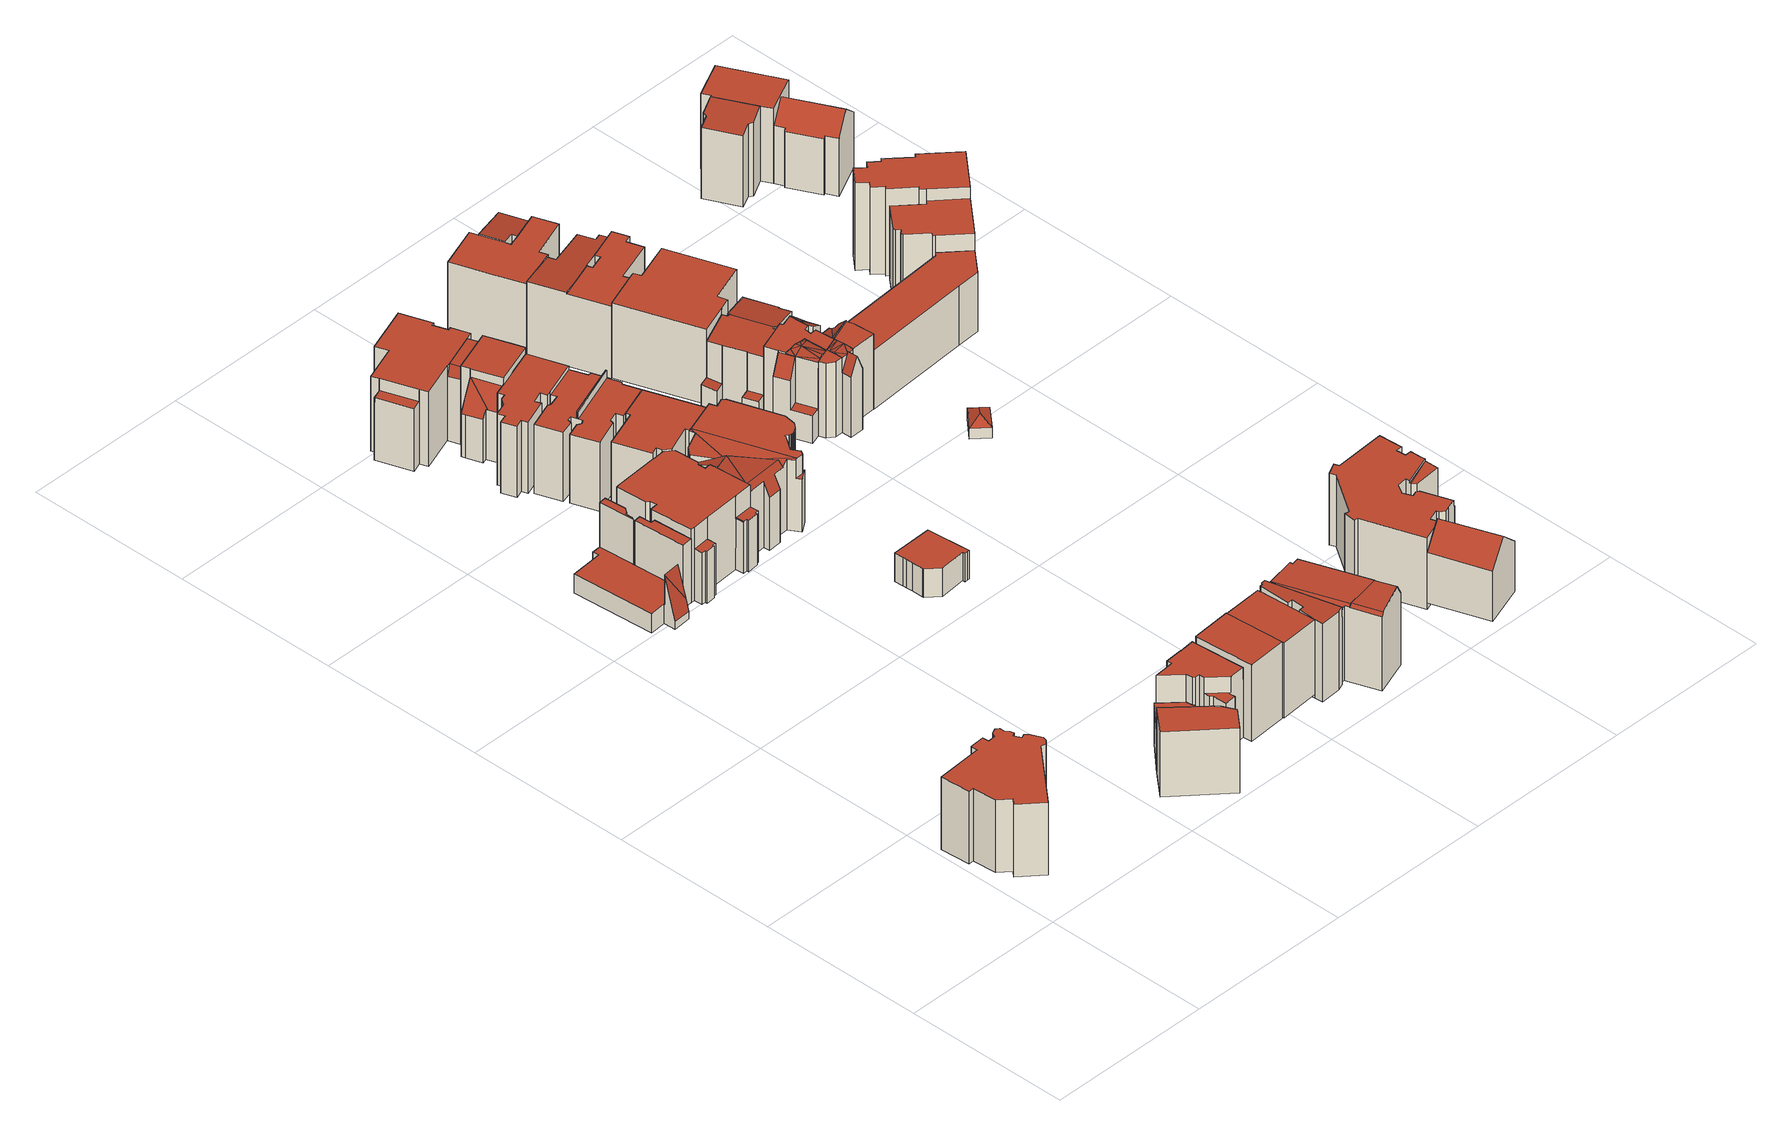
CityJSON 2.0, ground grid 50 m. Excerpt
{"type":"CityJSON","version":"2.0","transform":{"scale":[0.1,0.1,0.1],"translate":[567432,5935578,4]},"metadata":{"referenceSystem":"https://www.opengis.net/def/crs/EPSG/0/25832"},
"CityObjects":{
"building1":{"type":"Building","attributes":{"Gemeindeschluessel":"02000000","Geometrietyp2DReferenz":"3000","function":"31001_1120","roofType":"1000","measuredHeight":22.99,"storeysAboveGround":4},"geometry":[{"type":"MultiSurface","lod":"2","boundaries":[[[0,1,2,3,4,5,6,7,8,9,10,11,12,13,14,15,16,17,18,19,20,21,22,23,24,25]],[[26,27,28,29,30,31,32,33,34,35,36,37,38,39,40,41,42,43,44,45,46,47,48,49,50,51]],[[26,25,24,27]],[[27,24,23,28]],[[28,23,22,29]],[[29,22,21,30]],[[30,21,20,31]],[[31,20,19,32]],[[32,19,18,33]],[[33,18,17,34]],[[34,17,16,35]],[[35,16,15,36]],[[36,15,14,37]],[[37,14,13,38]],[[38,13,12,39]],[[39,12,11,40]],[[40,11,10,41]],[[41,10,9,42]],[[42,9,8,43]],[[43,8,7,44]],[[44,7,6,45]],[[45,6,5,46]],[[46,5,4,47]],[[47,4,3,48]],[[48,3,2,49]],[[49,2,1,50]],[[50,1,0,51]],[[51,0,25,26]]],"semantics":{"surfaces":[{"type":"RoofSurface"},{"type":"GroundSurface"},{"type":"WallSurface"}],"values":[0,1,2,2,2,2,2,2,2,2,2,2,2,2,2,2,2,2,2,2,2,2,2,2,2,2,2,2]}}]},
"building2":{"type":"Building","attributes":{"Gemeindeschluessel":"02000000","Geometrietyp2DReferenz":"3000","function":"31001_1010","roofType":"1000","measuredHeight":20.58,"storeysAboveGround":7},"geometry":[{"type":"MultiSurface","lod":"2","boundaries":[[[52,53,54,55]],[[55,54,56,57]],[[57,56,58,59]],[[59,58,60,61]],[[53,52,62,63]],[[63,62,61,60]],[[61,62,52,55,57,59]],[[63,60,58,56,54,53]]],"semantics":{"surfaces":[{"type":"WallSurface"},{"type":"GroundSurface"},{"type":"RoofSurface"}],"values":[0,0,0,0,0,0,1,2]}}]},
"building3":{"type":"Building","attributes":{"Gemeindeschluessel":"02000000","Geometrietyp2DReferenz":"3000","function":"31001_1120","roofType":"1000","measuredHeight":20.2,"storeysAboveGround":6},"geometry":[{"type":"MultiSurface","lod":"2","boundaries":[[[64,65,66,67]],[[68,69,65,64]],[[70,71,72,73]],[[74,75,76,77]],[[78,79,80,81]],[[82,67,66,83]],[[84,69,68,85]],[[86,87,88,89]],[[89,88,90,91]],[[92,93,94,95]],[[96,97,98,99]],[[100,101,102,103]],[[104,105,106,107]],[[107,106,108,109]],[[109,108,110,111]],[[112,84,85,113,70,73,74,77,100,103,86,89,91,78,81,104,107,109,111]],[[101,100,77,76,95,94]],[[105,104,81,80,99,98]],[[97,96,83,112,111,110]],[[84,112,83,66,65,69]],[[113,85,68,64,67,82,114]],[[87,86,103,102]],[[78,91,90,93,92,79]],[[71,70,113,114]],[[75,74,73,72]],[[97,110,108,106,105,98]],[[87,102,101,94,93,90,88]],[[75,72,71,114,82,83,96,99,80,79,92,95,76]]],"semantics":{"surfaces":[{"type":"RoofSurface"},{"type":"WallSurface"},{"type":"GroundSurface"}],"values":[0,0,1,1,1,1,1,1,1,1,1,1,1,1,1,2,1,1,1,1,1,1,1,1,1,0,0,0]}}]},
"building4":{"type":"Building","attributes":{"Gemeindeschluessel":"02000000","Geometrietyp2DReferenz":"3000","function":"31001_1120","roofType":"1000","measuredHeight":13.18,"storeysAboveGround":4},"geometry":[{"type":"MultiSurface","lod":"2","boundaries":[[[115,116,117,118]],[[118,117,119,120]],[[120,119,121,122]],[[123,124,125,126]],[[126,125,127,128]],[[129,130,131,132]],[[129,132,133,134,115,118,120,122,135,123,126,128,136]],[[137,131,130,138,127,125,124,139,121,119,117,116,140]],[[137,140,134,133]],[[131,137,133,132]],[[138,130,129,136]],[[127,138,136,128]],[[139,124,123,135]],[[121,139,135,122]],[[140,116,115,134]]],"semantics":{"surfaces":[{"type":"WallSurface"},{"type":"GroundSurface"},{"type":"RoofSurface"}],"values":[0,0,0,0,0,0,1,2,0,0,0,0,0,0,0]}}]},
"building5":{"type":"Building","attributes":{"Gemeindeschluessel":"02000000","Geometrietyp2DReferenz":"3000","function":"31001_1120","roofType":"1000","measuredHeight":22.21,"storeysAboveGround":5},"geometry":[{"type":"MultiSurface","lod":"2","boundaries":[[[141,142,143,144]],[[145,146,142,141]],[[142,147,148,143]],[[149,150,151,152,153,154,155]],[[146,147,142]],[[141,156,157,145]],[[158,159,160,161]],[[161,160,162,163]],[[163,162,164,165]],[[152,166,167,153]],[[168,169,170,171]],[[172,151,150,173]],[[173,150,149,174]],[[175,155,154,176]],[[177,178,179,180]],[[180,179,181,182]],[[182,181,183,184]],[[185,148,147,146,145,157,159,158]],[[172,173,174,175,176,168,171,177,180,182,184,186,187,185,158,161,163,165]],[[175,174,149,155]],[[188,186,184,183]],[[178,177,171,170]],[[168,176,154,153,167,169]],[[172,165,164,166,152,151]],[[187,186,188,156,141,144]],[[185,187,144,143,148]],[[178,170,169,167,166,164,162,160,159,157,156,188,183,181,179]]],"semantics":{"surfaces":[{"type":"RoofSurface"},{"type":"WallSurface"},{"type":"GroundSurface"}],"values":[0,0,0,0,0,1,1,1,1,1,1,1,1,1,1,1,1,1,2,1,1,1,1,1,1,1,0]}}]},
"building6":{"type":"Building","attributes":{"Gemeindeschluessel":"02000000","Geometrietyp2DReferenz":"3000","function":"31001_1120","roofType":"1000","measuredHeight":23.24,"storeysAboveGround":4},"geometry":[{"type":"MultiSurface","lod":"2","boundaries":[[[189,190,191,192,193,194,195,196]],[[197,198,199,200,201,202,203,204]],[[205,206,207,208]],[[209,210,211,212]],[[212,211,213,214]],[[214,213,215,216]],[[216,215,217,218]],[[218,217,219,220]],[[195,221,222,196]],[[223,224,225,226]],[[227,194,193,228]],[[228,193,192,229]],[[229,192,191,230]],[[230,191,190,231]],[[231,190,189,232]],[[233,234,235,236]],[[236,235,237,238]],[[239,240,241,242]],[[242,241,243,244]],[[244,243,245,246]],[[246,245,247,248]],[[248,247,249,250]],[[251,202,201,252]],[[252,201,200,253]],[[253,200,199,254]],[[254,199,198,255]],[[206,197,204,207]],[[225,224,222,221,256,257,258,249,247,245,243,241,240,259,260,261,262,219,217,215,213,211,210]],[[263,264,265,227,228,229,230,231,232,223,226,209,212,214,216,218,220,266,233,236,238,267,268,239,242,244,246,248,250,251,252,253,254,255]],[[251,250,249,258,203,202]],[[263,255,198,197,206,205]],[[239,268,259,240]],[[264,263,205,208,257,256]],[[258,257,208,207,204,203]],[[268,267,260,259]],[[267,238,237,269,261,260]],[[234,233,266,270]],[[209,226,225,210]],[[223,232,189,196,222,224]],[[227,265,221,195,194]],[[265,264,256,221]],[[271,262,261,269]],[[266,220,219,262,271,270]],[[271,269,237,235,234,270]]],"semantics":{"surfaces":[{"type":"RoofSurface"},{"type":"WallSurface"},{"type":"GroundSurface"}],"values":[0,0,0,1,1,1,1,1,1,1,1,1,1,1,1,1,1,1,1,1,1,1,1,1,1,1,1,0,2,1,1,1,1,1,1,1,1,1,1,1,1,1,1,0]}}]},
"building7":{"type":"Building","attributes":{"Gemeindeschluessel":"02000000","Geometrietyp2DReferenz":"3000","function":"31001_1120","roofType":"1000","measuredHeight":24.17,"storeysAboveGround":7},"geometry":[{"type":"MultiSurface","lod":"2","boundaries":[[[272,273,274,275,276]],[[277,278,279,280,281]],[[278,276,275,279]],[[279,275,274,280]],[[280,274,273,281]],[[278,277,272,276]],[[277,281,273,272]]],"semantics":{"surfaces":[{"type":"RoofSurface"},{"type":"GroundSurface"},{"type":"WallSurface"}],"values":[0,1,2,2,2,2,2]}}]},
"building8":{"type":"Building","attributes":{"Gemeindeschluessel":"02000000","Geometrietyp2DReferenz":"3000","function":"31001_1120","roofType":"1000","measuredHeight":23.81,"storeysAboveGround":5},"geometry":[{"type":"MultiSurface","lod":"2","boundaries":[[[282,283,284,285]],[[286,287,288,289]],[[287,290,291,288]],[[290,292,293,294,295,291]],[[296,282,285,297]],[[283,298,299,284]],[[300,301,302,303]],[[304,305,306,307]],[[308,309,310,311]],[[311,310,312,313]],[[313,312,314,315]],[[294,316,295]],[[288,317,289]],[[318,293,292,319]],[[320,321,322,323,296,297,300,303,324,304,307,308,311,313,315,318,319]],[[325,326,317,288,295,316,314,312,310,309,306,305,327,302,301,299,298]],[[314,316,294,293,318,315]],[[320,319,292,290,287,286]],[[295,288,291]],[[321,320,286,289,317,326]],[[327,305,304,324]],[[306,309,308,307]],[[326,325,322,321]],[[325,298,323,322]],[[302,327,324,303]],[[296,323,298,283,282]],[[300,297,285,284,299,301]]],"semantics":{"surfaces":[{"type":"RoofSurface"},{"type":"WallSurface"},{"type":"GroundSurface"}],"values":[0,0,0,0,1,1,1,1,1,1,1,1,1,1,2,0,1,1,1,1,1,1,1,1,1,1,1]}}]},
"building9":{"type":"Building","attributes":{"Gemeindeschluessel":"02000000","Geometrietyp2DReferenz":"3000","function":"31001_1010","roofType":"1000","measuredHeight":22.5,"storeysAboveGround":4},"geometry":[{"type":"MultiSurface","lod":"2","boundaries":[[[328,329,330,331]],[[331,330,332,333]],[[334,335,336,337]],[[337,336,338,339]],[[339,338,340,341]],[[341,340,342,343]],[[343,342,344,345]],[[345,344,346,347]],[[347,346,348,349]],[[349,348,350,351]],[[352,353,354,355]],[[356,357,358,359]],[[359,358,360,361]],[[350,348,346,344,342,340,338,336,335,360,358,357,362,354,353,363,332,330,329]],[[328,331,333,364,352,355,365,356,359,361,334,337,339,341,343,345,347,349,351]],[[356,365,362,357]],[[365,355,354,362]],[[334,361,360,335]],[[352,364,363,353]],[[328,351,350,329]],[[364,333,332,363]]],"semantics":{"surfaces":[{"type":"WallSurface"},{"type":"RoofSurface"},{"type":"GroundSurface"}],"values":[0,0,0,0,0,0,0,0,0,0,0,0,0,1,2,0,0,0,0,0,0]}}]},
"building10":{"type":"Building","attributes":{"Gemeindeschluessel":"02000000","Geometrietyp2DReferenz":"3000","function":"31001_1120","roofType":"1000","measuredHeight":23.76,"storeysAboveGround":5},"geometry":[{"type":"MultiSurface","lod":"2","boundaries":[[[366,367,368,369,370,371]],[[372,373,374,375,376,377]],[[375,368,367,376]],[[376,367,366,377]],[[372,371,370,373]],[[373,370,369,374]],[[374,369,368,375]],[[372,377,366,371]]],"semantics":{"surfaces":[{"type":"RoofSurface"},{"type":"GroundSurface"},{"type":"WallSurface"}],"values":[0,1,2,2,2,2,2,2]}}]},
"building11":{"type":"Building","attributes":{"Gemeindeschluessel":"02000000","Geometrietyp2DReferenz":"3000","function":"31001_1120","roofType":"1000","measuredHeight":24.08,"storeysAboveGround":5},"geometry":[{"type":"MultiSurface","lod":"2","boundaries":[[[378,379,380,381]],[[382,383,384,385]],[[385,384,386,387]],[[387,386,388,389]],[[390,391,392,393]],[[393,392,394,395]],[[396,397,391,390]],[[398,399,400,401]],[[401,400,402,403]],[[403,402,404,405]],[[405,404,406,407]],[[407,406,408,409]],[[409,408,410,411]],[[412,381,380,413]],[[414,379,378,415]],[[416,417,418,419]],[[419,418,420,421]],[[421,420,422,423]],[[423,422,424,425]],[[425,424,426,427]],[[427,426,428,429]],[[429,428,430,431]],[[396,390,393,395,432,433,382,385,387,389,398,401,403,405,407,409,411,416,419,421,423,425,427,429,431]],[[416,411,410,413,380,379,414,417]],[[433,432,434,415,378,381,412,435]],[[397,396,431,430]],[[434,432,395,394]],[[383,382,433,435]],[[399,398,389,388]],[[434,394,392,391,397,430,428,426,424,422,420,418,417,414,415]],[[399,388,386,384,383,435,412,413,410,408,406,404,402,400]]],"semantics":{"surfaces":[{"type":"RoofSurface"},{"type":"WallSurface"},{"type":"GroundSurface"}],"values":[0,1,1,1,1,1,1,1,1,1,1,1,1,1,1,1,1,1,1,1,1,1,2,1,1,1,1,1,1,0,0]}}]},
"building12":{"type":"Building","attributes":{"Gemeindeschluessel":"02000000","Geometrietyp2DReferenz":"3000","function":"31001_1120","roofType":"1000","measuredHeight":24,"storeysAboveGround":7},"geometry":[{"type":"MultiSurface","lod":"2","boundaries":[[[436,437,438,439,440,441,442]],[[443,440,439,444]],[[445,442,441,446]],[[447,438,437,448]],[[448,437,436,449]],[[449,436,442,445]],[[450,451,452,453]],[[454,455,456,457]],[[457,456,458,459]],[[459,458,460,461]],[[443,462,463,440]],[[464,447,448,449,445,446,465,450,453,454,457,459,461]],[[465,446,441,440,463,466]],[[464,461,460,462,443,444]],[[451,450,465,466]],[[455,454,453,452]],[[447,464,444,439,438]],[[455,452,451,466,463,462,460,458,456]]],"semantics":{"surfaces":[{"type":"RoofSurface"},{"type":"WallSurface"},{"type":"GroundSurface"}],"values":[0,0,1,1,1,1,1,1,1,1,1,2,1,1,1,1,1,0]}}]},
"building13":{"type":"Building","attributes":{"Gemeindeschluessel":"02000000","Geometrietyp2DReferenz":"3000","function":"31001_2080","roofType":"1000","measuredHeight":9},"geometry":[{"type":"MultiSurface","lod":"2","boundaries":[[[467,468,469,470,471,472,473,474,475,476,477,478]],[[479,480,481,482,483,484,485,486,487,488,489,490]],[[490,489,468,467]],[[489,488,469,468]],[[488,487,470,469]],[[487,486,471,470]],[[486,485,472,471]],[[485,484,473,472]],[[484,483,474,473]],[[483,482,475,474]],[[482,481,476,475]],[[481,480,477,476]],[[480,479,478,477]],[[479,490,467,478]]],"semantics":{"surfaces":[{"type":"GroundSurface"},{"type":"RoofSurface"},{"type":"WallSurface"}],"values":[0,1,2,2,2,2,2,2,2,2,2,2,2,2]}}]},
"building14":{"type":"Building","attributes":{"Gemeindeschluessel":"02000000","Geometrietyp2DReferenz":"3000","function":"31001_1120","roofType":"1000","measuredHeight":21.64,"storeysAboveGround":4},"geometry":[{"type":"MultiSurface","lod":"2","boundaries":[[[491,492,493,494]],[[494,493,422,495]],[[495,422,420,496]],[[496,420,497,498]],[[498,497,499,500]],[[500,499,501,502]],[[502,501,503,504]],[[504,503,505,506]],[[506,505,507,508]],[[509,510,492,491]],[[508,507,510,509]],[[508,509,491,494,495,496,498,500,502,504,506]],[[510,507,505,503,501,499,497,420,422,493,492]]],"semantics":{"surfaces":[{"type":"WallSurface"},{"type":"GroundSurface"},{"type":"RoofSurface"}],"values":[0,0,0,0,0,0,0,0,0,0,0,1,2]}}]},
"building15":{"type":"Building","attributes":{"Gemeindeschluessel":"02000000","Geometrietyp2DReferenz":"3000","function":"31001_1120","roofType":"1000","measuredHeight":22.9,"storeysAboveGround":5},"geometry":[{"type":"MultiSurface","lod":"2","boundaries":[[[511,512,513,514,515,516]],[[517,512,511]],[[518,519,512,517]],[[520,521,522,523,524,525,526,519,518]],[[527,528,529,530,531]],[[532,533,534,535,536]],[[537,516,515,538]],[[539,524,523,540]],[[540,523,522,541]],[[541,522,521,542]],[[542,521,520,543]],[[544,545,546,547]],[[513,548,514]],[[549,528,527,550]],[[551,552,553,554]],[[554,553,555,556]],[[556,555,557,558]],[[558,557,559,560]],[[560,559,561,562]],[[563,564,565,566]],[[566,565,567,568]],[[568,567,569,570]],[[570,569,571,572]],[[572,571,573,574]],[[574,573,575,576]],[[576,575,577,578]],[[578,577,579,580]],[[580,579,581,582]],[[535,583,584,536]],[[525,585,526]],[[586,534,533,587]],[[588,589,590,591]],[[591,590,592,593]],[[543,520,518,517,511,516,537]],[[594,595,585,525,524,539]],[[587,533,532,596,595,594]],[[588,591,593,563,566,568,570,572,574,576,578,580,582,586,587,594,539,540,541,542,543,537,538,544,547,597,598,551,554,556,558,560,562]],[[526,585,595,596,527,531]],[[526,531,513,512,519]],[[530,597,547,546]],[[599,598,597,530,529]],[[528,549,552,551,598,599]],[[532,536,584,550,527,596]],[[586,582,581,583,535,534]],[[564,563,593,592]],[[589,588,562,561]],[[544,538,515,514,548,545]],[[589,561,559,557,555,553,552,549,550,584,583,581,579,577,575,573,571,569,567,565,564,592,590]],[[528,599,529]],[[530,546,545,548,513,531]]],"semantics":{"surfaces":[{"type":"RoofSurface"},{"type":"WallSurface"},{"type":"GroundSurface"}],"values":[0,0,0,0,0,0,1,1,1,1,1,1,1,1,1,1,1,1,1,1,1,1,1,1,1,1,1,1,1,1,1,1,1,1,1,1,2,0,1,1,1,1,1,1,1,1,1,0,0,0]}}]},
"building16":{"type":"Building","attributes":{"Gemeindeschluessel":"02000000","Geometrietyp2DReferenz":"3000","function":"31001_1120","roofType":"2100","measuredHeight":26.64,"storeysAboveGround":5},"geometry":[{"type":"MultiSurface","lod":"2","boundaries":[[[600,601,602,603,604,605,606,607]],[[608,609,610,611,612,613,602,614]],[[601,615,616,617,618,614,602]],[[619,620,621,622]],[[621,623,609,608,622]],[[610,624,625,626,627,628,629,611]],[[609,623,630,624]],[[631,632,633,634]],[[634,633,635,636]],[[607,637,638,600]],[[639,640,641,642]],[[642,641,643,644]],[[644,643,645,646]],[[646,645,647,648]],[[648,647,632,631]],[[649,606,605,650]],[[650,605,604,651]],[[651,604,603,652]],[[653,613,612,654]],[[655,617,616,656]],[[656,616,615,657]],[[658,629,628,659]],[[659,628,627,660]],[[660,627,626,661]],[[661,626,625,662]],[[663,664,665,666]],[[667,655,656,657,663,666,639,642,644,646,648,631,634,636,649,650,651,652,653,654,658,659,660,661,662,668]],[[664,663,657,615,601,600,638]],[[619,622,608,614,618]],[[667,668,630,623,621,620]],[[668,662,625,624,630]],[[655,667,620,619,618,617]],[[609,624,610]],[[658,654,612,611,629]],[[653,652,603,602,613]],[[640,639,666,665]],[[649,636,635,637,607,606]],[[640,665,664,638,637,635,633,632,647,645,643,641]]],"semantics":{"surfaces":[{"type":"RoofSurface"},{"type":"WallSurface"},{"type":"GroundSurface"}],"values":[0,0,0,0,0,0,0,1,1,1,1,1,1,1,1,1,1,1,1,1,1,1,1,1,1,1,2,1,1,1,1,1,1,1,1,1,1,0]}}]},
"building17":{"type":"Building","attributes":{"Gemeindeschluessel":"02000000","Geometrietyp2DReferenz":"3000","function":"31001_1120","roofType":"3100","measuredHeight":21.79,"storeysAboveGround":5},"geometry":[{"type":"MultiSurface","lod":"2","boundaries":[[[669,670,671,672]],[[673,674,675,676]],[[677,669,672,678]],[[679,680,681,682]],[[682,681,683,684]],[[670,685,686,671]],[[687,673,676,688]],[[689,690,691,692]],[[692,691,693,694]],[[674,693,695,675]],[[696,697,698,699]],[[699,698,700,701]],[[702,703,704,705]],[[705,704,706,707]],[[707,706,708,709]],[[709,708,710,711]],[[689,692,694,687,688,712,713,677,678,679,682,684,696,699,701,702,705,707,709,711]],[[714,695,693,691,690,715,716,683,681,680,686,685]],[[700,698,697,716,715,710,708,706,704,703]],[[714,685,713,712]],[[700,703,702,701]],[[689,711,710,715,690]],[[687,694,693,674,673]],[[712,688,676,675,695,714]],[[696,684,683,716,697]],[[677,713,685,670,669]],[[679,678,672,671,686,680]]],"semantics":{"surfaces":[{"type":"RoofSurface"},{"type":"WallSurface"},{"type":"GroundSurface"}],"values":[0,0,1,1,1,1,1,1,1,1,1,1,1,1,1,1,2,0,0,1,1,1,1,1,1,1,1]}}]},
"building18":{"type":"Building","attributes":{"Gemeindeschluessel":"02000000","Geometrietyp2DReferenz":"3000","function":"31001_1120","roofType":"1000","measuredHeight":24.33,"storeysAboveGround":5},"geometry":[{"type":"MultiSurface","lod":"2","boundaries":[[[717,718,719,720]],[[721,722,723]],[[724,722,721]],[[725,724,721]],[[726,727,728,725,721]],[[724,729,722]],[[730,731,732,725,733,734,735,736,737]],[[724,738,729]],[[739,738,724]],[[740,739,724]],[[725,741,724]],[[739,742,738]],[[743,744,745]],[[730,743,745]],[[746,743,730]],[[747,746,730]],[[748,746,747]],[[749,750,751,752,753]],[[750,754,755,756,751]],[[757,758,759,760]],[[761,762,758,757]],[[763,764,765,761,757]],[[766,767,768,769]],[[770,771,772,767,766]],[[773,770,766]],[[774,775,776,777,778,779,743]],[[758,780,781,759]],[[782,783,784]],[[719,785,786,720]],[[742,787,738]],[[722,788,723]],[[728,733,725]],[[745,740,732,731]],[[745,731,730]],[[789,735,734,790]],[[791,792,793,794]],[[794,793,795,796]],[[769,797,766]],[[744,798,731,745]],[[752,799,753]],[[755,800,756]],[[801,765,764,802]],[[778,770,773,779]],[[803,775,774]],[[804,781,780,805]],[[806,807,788,722,738,787,731,798,766,797,808,809,810,811,795,793,792,812]],[[813,814,815,816,789,790,817,818,819,820,821,791,794,796,804,805,822,801,802,823,824,825,826,827,828]],[[737,736,799,752,748,747]],[[756,800,829,803,774,746,748]],[[830,819,818,717,720,786]],[[785,719,718,726,721,723,788,807,831]],[[804,796,795,811,760,759,781]],[[825,824,808,797,769,768]],[[822,805,780,758,762]],[[828,827,783,782,777,776]],[[743,779,773,766,798,744]],[[782,784,771,770,778,777]],[[827,826,772,771,784,783]],[[826,825,768,767,772]],[[801,822,762,761,765]],[[811,810,763,757,760]],[[813,828,776,775,803,829]],[[814,813,829,800,755,754]],[[815,814,754,750,749]],[[751,756,748,752]],[[816,815,749,753,799,736]],[[730,737,747]],[[774,743,746]],[[731,787,742,739,740,745]],[[824,823,809,808]],[[823,802,764,763,810,809]],[[725,732,741]],[[789,816,736,735]],[[738,722,729]],[[817,790,734,733,728,727]],[[821,820,806,812]],[[791,821,812,792]],[[818,817,727,726,718,717]],[[820,819,830,831,807,806]],[[741,732,740,724]],[[785,831,830,786]]],"semantics":{"surfaces":[{"type":"RoofSurface"},{"type":"WallSurface"},{"type":"GroundSurface"}],"values":[0,0,0,0,0,0,0,0,0,0,0,0,0,0,0,0,0,0,0,0,0,0,0,0,0,0,0,0,1,1,1,1,1,1,1,1,1,1,1,1,1,1,1,1,1,0,2,0,0,1,1,1,1,1,1,1,1,1,1,1,1,1,1,1,1,1,1,1,1,1,1,1,1,1,1,1,1,1,1,0,0]}}]},
"building19":{"type":"Building","attributes":{"Gemeindeschluessel":"02000000","Geometrietyp2DReferenz":"3000","function":"31001_1120","roofType":"1000","measuredHeight":22.8,"storeysAboveGround":5},"geometry":[{"type":"MultiSurface","lod":"2","boundaries":[[[832,833,834,835,836,837,838,839,840]],[[841,842,843,844]],[[845,846,847,848]],[[849,850,851,852]],[[852,851,853,854]],[[854,853,855,856]],[[837,836,857]],[[857,836,835,858]],[[859,834,833,860]],[[861,832,840,862]],[[837,863,838]],[[864,865,855,853,851,850,866,863,837,857,858,847,846,861,862,867,843,842]],[[849,852,854,856,868,869,841,844,870,871,872,873,874],[860,875,845,848,876,859]],[[869,868,856,855,865,864,842,841]],[[838,863,866,874,873,872,839]],[[849,874,866,850]],[[847,858,835,834,859,876,848]],[[861,846,845,875,860,833,832]],[[862,840,839,872,871]],[[867,862,871,870,844,843]]],"semantics":{"surfaces":[{"type":"RoofSurface"},{"type":"WallSurface"},{"type":"GroundSurface"}],"values":[0,1,1,1,1,1,1,1,1,1,1,0,2,1,1,1,1,1,1,1]}}]},
"building20":{"type":"Building","attributes":{"Gemeindeschluessel":"02000000","Geometrietyp2DReferenz":"3000","function":"31001_1120","roofType":"1000","measuredHeight":23.3,"storeysAboveGround":5},"geometry":[{"type":"MultiSurface","lod":"2","boundaries":[[[877,878,879,880,881,882,883,884,885]],[[886,885,884,887]],[[887,884,883,888]],[[888,883,882,889]],[[889,882,881,890]],[[890,881,880,891]],[[878,877,892]],[[878,893,879]],[[894,895,896,897]],[[897,896,898,899]],[[899,898,900,901]],[[901,900,902,903]],[[903,902,904,905]],[[906,907,908,909]],[[910,911,907,906]],[[912,913,911,910]],[[909,908,913,912]],[[897,899,901,903,905,914,886,887,888,889,890,891,915,894],[906,909,912,910]],[[914,905,904,892,877,885,886]],[[895,894,915,891,880,879,893]],[[904,902,900,898,896,895,893,878,892],[908,907,911,913]]],"semantics":{"surfaces":[{"type":"RoofSurface"},{"type":"WallSurface"},{"type":"GroundSurface"}],"values":[0,1,1,1,1,1,1,1,1,1,1,1,1,1,1,1,1,2,1,1,0]}}]},
"building21":{"type":"Building","attributes":{"Gemeindeschluessel":"02000000","Geometrietyp2DReferenz":"3000","function":"31001_1120","roofType":"1000","measuredHeight":23.75,"storeysAboveGround":5},"geometry":[{"type":"MultiSurface","lod":"2","boundaries":[[[916,917,918,919,920,921,922,923,924,925]],[[926,927,928,929,930,931,932,933,934,935]],[[935,934,917,916]],[[934,933,918,917]],[[933,932,919,918]],[[932,931,920,919]],[[931,930,921,920]],[[930,929,922,921]],[[929,928,923,922]],[[928,927,924,923]],[[927,926,925,924]],[[926,935,916,925]]],"semantics":{"surfaces":[{"type":"GroundSurface"},{"type":"RoofSurface"},{"type":"WallSurface"}],"values":[0,1,2,2,2,2,2,2,2,2,2,2]}}]},
"building22":{"type":"Building","attributes":{"Gemeindeschluessel":"02000000","Geometrietyp2DReferenz":"3000","function":"31001_1010","roofType":"3100","measuredHeight":22.18,"storeysAboveGround":5},"geometry":[{"type":"MultiSurface","lod":"2","boundaries":[[[936,937,938,939,940,941]],[[942,940,939,943]],[[943,939,938,944]],[[944,938,937,945]],[[946,947,942,943,944,945]],[[948,946,945,937,936]],[[949,947,946,948]],[[942,947,949,941,940]],[[949,948,936,941]]],"semantics":{"surfaces":[{"type":"RoofSurface"},{"type":"WallSurface"},{"type":"GroundSurface"}],"values":[0,1,1,1,2,1,1,1,0]}}]},
"building23":{"type":"Building","attributes":{"Gemeindeschluessel":"02000000","Geometrietyp2DReferenz":"3000","function":"31001_2010","roofType":"3200","measuredHeight":5.59,"storeysAboveGround":1},"geometry":[{"type":"MultiSurface","lod":"2","boundaries":[[[950,951,952]],[[950,953,954,951]],[[954,953,955,956]],[[957,953,950,958]],[[959,955,953,957]],[[960,959,957,958]],[[956,955,959,960,961]],[[961,960,958,950,952]],[[961,952,951,954,956]]],"semantics":{"surfaces":[{"type":"RoofSurface"},{"type":"WallSurface"},{"type":"GroundSurface"}],"values":[0,0,0,1,1,2,1,1,0]}}]},
"building24":{"type":"Building","attributes":{"Gemeindeschluessel":"02000000","Geometrietyp2DReferenz":"3000","function":"31001_1120","roofType":"1000","measuredHeight":22.65,"storeysAboveGround":5},"geometry":[{"type":"MultiSurface","lod":"2","boundaries":[[[962,963,964,965]],[[966,967,968]],[[969,970,971,972]],[[972,971,973,974]],[[974,973,975,976]],[[976,975,977,978]],[[979,980,970,969]],[[981,982,983,984]],[[984,983,985,986]],[[965,987,988,962]],[[989,990,991,992]],[[992,991,993,994]],[[994,993,995,996]],[[996,995,997,998]],[[998,997,999,1000]],[[1000,999,1001,1002]],[[1003,1004,1005,1006]],[[1006,1005,1007,1008]],[[1008,1007,1009,1010]],[[1010,1009,1011,1012]],[[1012,1011,1013,1014]],[[1014,1013,1015,1016]],[[1016,1015,1017,1018]],[[967,1019,1020,968]],[[1021,964,963,1022]],[[1023,1024,1025,1026]],[[1027,1028,1029,981,984,986,1021,1022,989,992,994,996,998,1000,1002,979,969,972,974,976,978,1003,1006,1008,1010,1012,1014,1016,1018,1023,1026]],[[1001,999,997,995,993,991,990,988,987,985,983,982,1030,1031,1020,1019,1017,1015,1013,1011,1009,1007,1005,1004,977,975,973,971,970,980]],[[977,1004,1003,978]],[[1031,1030,1029,1028]],[[1030,982,981,1029]],[[1001,980,979,1002]],[[1024,1023,1018,1017,1019,967]],[[1028,1027,1032,966,968,1020,1031]],[[1032,1027,1026,1025]],[[989,1022,963,962,988,990]],[[1021,986,985,987,965,964]],[[1032,1025,1024,967,966]]],"semantics":{"surfaces":[{"type":"RoofSurface"},{"type":"WallSurface"},{"type":"GroundSurface"}],"values":[0,0,1,1,1,1,1,1,1,1,1,1,1,1,1,1,1,1,1,1,1,1,1,1,1,1,2,0,1,1,1,1,1,1,1,1,1,0]}}]},
"building25":{"type":"Building","attributes":{"Gemeindeschluessel":"02000000","Geometrietyp2DReferenz":"3000","function":"31001_1010","roofType":"1000","measuredHeight":18.72,"storeysAboveGround":6},"geometry":[{"type":"MultiSurface","lod":"2","boundaries":[[[1033,1034,1035,1036]],[[1037,1038,1034,1033]],[[1037,1039,1040,1038]],[[1039,1041,1042,1040]],[[1041,1043,1044,1042]],[[1044,1043,1045,1046]],[[1047,1046,1045,1048]],[[1035,1047,1048,1036]],[[1041,1039,1037,1033,1036,1048,1045,1043]],[[1034,1038,1040,1042,1044,1046,1047,1035]]],"semantics":{"surfaces":[{"type":"WallSurface"},{"type":"GroundSurface"},{"type":"RoofSurface"}],"values":[0,0,0,0,0,0,0,0,1,2]}}]},
"building26":{"type":"Building","attributes":{"Gemeindeschluessel":"02000000","Geometrietyp2DReferenz":"3000","function":"31001_1120","roofType":"1000","measuredHeight":23.18,"storeysAboveGround":7},"geometry":[{"type":"MultiSurface","lod":"2","boundaries":[[[1049,1050,1051,1052,1053,1054,1055,1056,1057,1058,1059,1060,1061]],[[1062,1063,1064,1065,1066,1067,1068,1069,1070,1071,1072,1073,1074]],[[1062,1061,1060,1063]],[[1063,1060,1059,1064]],[[1064,1059,1058,1065]],[[1065,1058,1057,1066]],[[1066,1057,1056,1067]],[[1067,1056,1055,1068]],[[1068,1055,1054,1069]],[[1069,1054,1053,1070]],[[1070,1053,1052,1071]],[[1071,1052,1051,1072]],[[1072,1051,1050,1073]],[[1073,1050,1049,1074]],[[1074,1049,1061,1062]]],"semantics":{"surfaces":[{"type":"RoofSurface"},{"type":"GroundSurface"},{"type":"WallSurface"}],"values":[0,1,2,2,2,2,2,2,2,2,2,2,2,2,2]}}]},
"building27":{"type":"Building","attributes":{"Gemeindeschluessel":"02000000","Geometrietyp2DReferenz":"3000","function":"31001_1120","roofType":"1000","measuredHeight":27.61,"storeysAboveGround":7},"geometry":[{"type":"MultiSurface","lod":"2","boundaries":[[[1075,1076,1077,1078]],[[1078,1077,1079,1080]],[[1080,1079,1081,1082]],[[1082,1081,1083,1084]],[[1085,1086,1087,1088]],[[1088,1087,1089,1090]],[[1090,1089,1076,1075]],[[1091,1092,1093,1094]],[[1094,1093,1095,1096]],[[1096,1095,1097,1098]],[[1098,1097,1099,1100]],[[1101,1102,1103,1104]],[[1104,1103,1105,1106]],[[1099,1097,1095,1093,1092,1107,1105,1103,1102,1083,1081,1079,1077,1076,1089,1087,1086]],[[1091,1094,1096,1098,1100,1085,1088,1090,1075,1078,1080,1082,1084,1101,1104,1106,1108]],[[1091,1108,1107,1092]],[[1108,1106,1105,1107]],[[1085,1100,1099,1086]],[[1101,1084,1083,1102]]],"semantics":{"surfaces":[{"type":"WallSurface"},{"type":"RoofSurface"},{"type":"GroundSurface"}],"values":[0,0,0,0,0,0,0,0,0,0,0,0,0,1,2,0,0,0,0]}}]},
"building28":{"type":"Building","attributes":{"Gemeindeschluessel":"02000000","Geometrietyp2DReferenz":"3000","function":"31001_1010","roofType":"1000","measuredHeight":23.93,"storeysAboveGround":5},"geometry":[{"type":"MultiSurface","lod":"2","boundaries":[[[1109,1110,1111,1112]],[[1112,1111,1113,1114]],[[1115,1116,1117,1118]],[[1119,1120,1121,1122]],[[1122,1121,1110,1109]],[[1123,1124,1125,1126]],[[1127,1128,1129,1130]],[[1131,1132,1119,1122,1109,1112,1114,1133,1123,1126,1127,1130]],[[1134,1115,1118,1135,1129,1128,1125,1124]],[[1136,1132,1131,1135,1118,1117]],[[1125,1128,1127,1126]],[[1129,1135,1131,1130]],[[1134,1124,1123,1133]],[[1120,1119,1132,1136]],[[1133,1114,1113,1116,1115,1134]],[[1120,1136,1117,1116,1113,1111,1110,1121]]],"semantics":{"surfaces":[{"type":"WallSurface"},{"type":"GroundSurface"},{"type":"RoofSurface"}],"values":[0,0,0,0,0,0,0,1,2,0,0,0,0,0,0,2]}}]},
"building29":{"type":"Building","attributes":{"Gemeindeschluessel":"02000000","Geometrietyp2DReferenz":"3000","function":"31001_1010","roofType":"3100","measuredHeight":23.33,"storeysAboveGround":5},"geometry":[{"type":"MultiSurface","lod":"2","boundaries":[[[1137,1138,1139,1140,1141,1142,1143,1144]],[[1142,1145,1146,1143]],[[1147,1141,1140,1148]],[[1148,1140,1139,1149]],[[1149,1139,1138,1150]],[[1150,1138,1137,1151]],[[1151,1137,1144,1130]],[[1127,1146,1145,1152]],[[1152,1145,1142,1141,1147]],[[1130,1144,1143,1146,1127]],[[1130,1127,1152,1147,1148,1149,1150,1151]]],"semantics":{"surfaces":[{"type":"RoofSurface"},{"type":"WallSurface"},{"type":"GroundSurface"}],"values":[0,0,1,1,1,1,1,1,1,1,2]}}]}
},
"vertices":[
[12,298,244],[28,299,244],[33,226,244],[65,198,244],[51,183,244],[115,126,244],[264,293,244],[280,289,244],[290,298,244],[294,312,244],[279,344,244],[269,355,244],[257,350,244],[247,371,244],[258,377,244],[254,389,244],[246,398,244],[245,415,244],[235,422,244],[221,416,244],[214,402,244],[190,400,244],[189,420,244],[145,417,244],[146,397,244],[6,387,244],[6,387,14],[146,397,14],[145,417,14],[189,420,14],[190,400,14],[214,402,14],[221,416,14],[235,422,14],[245,415,14],[246,398,14],[254,389,14],[258,377,14],[247,371,14],[257,350,14],[269,355,14],[279,344,14],[294,312,14],[290,298,14],[280,289,14],[264,293,14],[115,126,14],[51,183,14],[65,198,14],[33,226,14],[28,299,14],[12,298,14],
[687,113,20],[687,113,226],[703,95,226],[703,95,20],[722,57,226],[722,57,20],[672,1,226],[672,1,20],[525,133,226],[525,133,20],[590,206,20],[590,206,226],
[183,1501,168],[237,1481,76],[235,1506,169],[183,1501,169],[185,1467,38],[238,1471,38],[134,1498,14],[134,1498,75],[116,1747,75],[116,1747,14],[213,1755,14],[213,1755,75],[211,1773,75],[211,1773,14],[245,1668,14],[245,1668,75],[246,1662,75],[246,1662,14],[183,1501,75],[235,1506,75],[238,1471,14],[185,1467,14],[254,1698,14],[254,1698,216],[249,1697,216],[249,1697,14],[250,1675,216],[250,1675,14],[246,1669,75],[246,1669,216],[238,1775,216],[238,1775,75],[257,1508,75],[257,1508,216],[246,1663,216],[246,1663,75],[259,1777,14],[259,1777,216],[265,1714,216],[265,1714,14],[265,1664,14],[265,1664,216],[268,1628,216],[268,1628,14],[280,1628,216],[280,1628,14],[289,1511,216],[289,1511,14],[235,1506,14],[183,1503,14],[183,1503,75],
[668,289,19],[668,289,150],[671,286,150],[671,286,19],[725,235,150],[725,235,19],[727,214,150],[727,214,19],[723,201,19],[723,201,150],[748,175,150],[748,175,19],[754,170,150],[754,170,19],[725,138,19],[725,138,150],[717,144,150],[717,144,19],[687,113,19],[590,206,19],[732,210,19],[756,140,19],[687,113,150],[756,140,150],[732,210,150],[590,206,150],
[731,306,71],[780,316,91],[733,319,72],[730,319,71],[784,310,71],[783,316,90],[783,317,90],[783,323,72],[757,128,186],[791,130,186],[790,147,186],[796,148,186],[747,194,186],[748,175,186],[754,170,186],[731,306,237],[784,310,237],[784,309,15],[784,309,237],[830,313,237],[830,313,15],[831,302,237],[831,302,15],[842,151,237],[842,151,15],[796,148,237],[747,194,237],[747,195,15],[747,195,237],[746,210,237],[746,210,15],[790,147,15],[791,130,15],[757,128,15],[754,170,15],[748,175,15],[732,210,15],[732,210,237],[727,214,237],[727,214,15],[725,235,237],[725,235,15],[671,286,237],[671,286,15],[783,323,15],[732,291,15],[730,319,15],[732,291,237],
[303,1486,177],[314,1487,177],[315,1481,177],[343,1483,177],[342,1489,177],[353,1489,177],[351,1515,177],[301,1511,177],[466,1498,176],[476,1499,176],[476,1493,176],[510,1496,176],[509,1502,176],[520,1502,176],[518,1527,176],[464,1523,176],[463,1498,174],[466,1498,174],[464,1523,174],[462,1523,174],[280,1640,13],[280,1640,245],[302,1642,245],[302,1642,13],[300,1663,245],[300,1663,13],[291,1669,245],[291,1669,13],[285,1761,245],[285,1761,13],[291,1762,245],[291,1762,13],[351,1515,245],[301,1511,245],[301,1512,13],[301,1512,245],[289,1511,245],[289,1511,13],[353,1489,13],[342,1489,13],[343,1483,13],[315,1481,13],[314,1487,13],[303,1486,13],[342,1782,13],[342,1782,174],[341,1802,174],[341,1802,13],[428,1807,174],[428,1807,13],[490,1757,13],[490,1757,245],[495,1684,245],[495,1684,13],[488,1677,245],[488,1677,13],[490,1654,245],[490,1654,13],[509,1656,245],[509,1656,13],[510,1642,245],[510,1642,13],[520,1502,13],[509,1502,13],[510,1496,13],[476,1493,13],[476,1499,13],[461,1523,245],[462,1523,245],[518,1527,245],[466,1775,245],[430,1772,245],[430,1773,245],[291,1763,245],[463,1498,13],[461,1523,13],[351,1515,13],[290,1779,13],[430,1772,13],[466,1775,13],[430,1773,174],[290,1779,174],[291,1763,174],
[844,124,259],[963,132,259],[950,310,259],[950,311,259],[831,302,259],[844,124,17],[831,302,17],[950,311,17],[950,310,17],[963,132,17],
[198,2371,207],[227,2382,207],[191,2483,207],[162,2473,207],[355,2362,214],[366,2365,245],[354,2399,245],[343,2395,213],[466,2401,247],[454,2434,247],[481,2406,222],[489,2409,207],[477,2443,207],[455,2435,245],[198,2371,9],[162,2473,9],[227,2382,245],[191,2483,245],[191,2484,9],[191,2484,245],[183,2505,245],[183,2505,9],[275,2581,9],[275,2581,245],[411,2629,245],[411,2629,9],[443,2538,9],[443,2538,245],[435,2535,245],[435,2535,9],[450,2493,245],[450,2493,9],[458,2496,245],[458,2496,9],[477,2443,245],[343,2395,245],[489,2409,9],[481,2406,9],[355,2362,9],[343,2396,9],[236,2358,9],[227,2382,9],[289,2543,9],[236,2358,245],[343,2396,245],[289,2543,245],
[281,2155,12],[281,2155,237],[306,2163,237],[306,2163,12],[298,2183,237],[298,2183,12],[557,2185,12],[557,2185,237],[452,2148,237],[452,2148,12],[437,2143,237],[437,2143,12],[431,2162,237],[431,2162,12],[398,2150,237],[398,2150,12],[405,2132,237],[405,2132,12],[327,2104,237],[327,2104,12],[320,2122,237],[320,2122,12],[296,2113,237],[296,2113,12],[350,2216,12],[350,2216,237],[365,2221,237],[365,2221,12],[518,2295,12],[518,2295,237],[518,2294,237],[518,2294,12],[520,2295,237],[520,2295,12],[358,2239,237],[337,2197,237],[337,2197,12],[358,2239,12],
[1071,310,258],[1070,318,258],[950,310,258],[963,132,258],[964,126,258],[1083,135,258],[1083,135,21],[964,126,21],[963,132,21],[950,310,21],[1070,318,21],[1071,310,21],
[431,2033,249],[599,2094,249],[598,2097,249],[430,2037,249],[411,2047,8],[411,2047,227],[407,2034,227],[407,2034,8],[367,2022,227],[367,2022,8],[339,2096,227],[339,2096,8],[373,2006,8],[373,2006,226],[413,2020,226],[413,2020,8],[425,2014,226],[425,2014,8],[401,1929,8],[401,1929,226],[418,2125,8],[418,2125,227],[428,2121,227],[428,2121,8],[459,2131,227],[459,2131,8],[452,2148,227],[452,2148,8],[557,2185,227],[557,2185,8],[575,2135,227],[575,2135,8],[586,2134,227],[586,2134,8],[430,2037,227],[598,2097,227],[599,2094,226],[431,2033,226],[612,2056,8],[612,2056,226],[607,2049,226],[607,2049,8],[625,1998,226],[625,1998,8],[529,1964,226],[529,1964,8],[518,1960,226],[518,1960,8],[511,1980,226],[511,1980,8],[482,1970,226],[482,1970,8],[480,1959,226],[480,1959,8],[436,2021,8],[424,2051,8],[436,2021,226],[424,2051,227],
[317,2308,154],[333,2264,154],[347,2269,176],[349,2263,176],[363,2337,231],[336,2328,189],[313,2320,154],[394,2251,231],[358,2239,176],[313,2320,17],[336,2328,17],[347,2269,17],[333,2264,17],[317,2308,17],[355,2362,17],[355,2362,257],[481,2406,257],[481,2406,17],[509,2326,17],[509,2326,257],[518,2300,257],[518,2300,17],[520,2296,257],[520,2296,17],[518,2295,257],[518,2295,17],[394,2251,257],[363,2337,257],[358,2239,17],[364,2337,17],[364,2337,257],
[827,1214,6],[839,1084,6],[833,1084,6],[823,1083,6],[823,1091,6],[744,1084,6],[708,1116,6],[708,1118,6],[707,1152,6],[706,1172,6],[706,1184,6],[705,1211,6],[705,1211,96],[706,1184,96],[706,1172,96],[707,1152,96],[708,1118,96],[708,1116,96],[744,1084,96],[823,1091,96],[823,1083,96],[833,1084,96],[839,1084,96],[827,1214,96],
[422,1911,10],[422,1911,226],[532,1950,226],[532,1950,10],[529,1964,10],[625,1998,10],[686,1828,226],[686,1828,10],[591,1795,226],[591,1795,10],[585,1813,226],[585,1813,10],[505,1782,226],[505,1782,10],[485,1797,226],[485,1797,10],[481,1813,226],[481,1813,10],[459,1805,10],[459,1805,226],
[510,1637,236],[570,1659,236],[554,1683,223],[521,1736,195],[526,1644,235],[510,1642,233],[517,1540,242],[517,1538,243],[640,1547,243],[518,1528,222],[572,1532,222],[573,1513,182],[613,1516,182],[612,1534,221],[647,1537,221],[646,1538,223],[676,1520,243],[581,1791,243],[579,1773,240],[579,1772,240],[570,1659,223],[672,1519,181],[681,1505,181],[713,1526,181],[708,1534,181],[699,1521,181],[510,1642,14],[526,1644,14],[612,1534,14],[613,1516,14],[573,1513,14],[572,1532,14],[518,1528,14],[521,1737,14],[521,1737,223],[535,1756,229],[535,1756,14],[521,1736,223],[581,1791,240],[676,1520,240],[591,1795,14],[591,1795,240],[686,1828,240],[686,1828,14],[694,1807,240],[694,1807,14],[719,1818,240],[719,1818,14],[728,1810,240],[728,1810,14],[781,1658,240],[781,1658,14],[750,1598,14],[750,1598,240],[748,1597,240],[748,1597,14],[746,1596,240],[746,1596,14],[743,1596,240],[743,1596,14],[740,1596,240],[740,1596,14],[738,1597,240],[738,1597,14],[735,1598,240],[735,1598,14],[733,1599,240],[733,1599,14],[725,1604,240],[725,1604,14],[693,1558,240],[693,1558,14],[708,1534,240],[699,1521,240],[647,1537,223],[713,1526,14],[681,1505,14],[776,1622,14],[776,1622,240],[771,1616,240],[771,1616,14],[762,1605,240],[762,1605,14],[660,1538,14],[660,1538,238],[672,1519,238],[579,1772,14],[572,1788,14],[572,1788,241],
[1166,122,220],[1167,122,220],[1120,322,255],[1115,322,255],[1116,313,253],[1102,312,253],[1096,318,254],[1094,318,254],[1235,120,263],[1283,123,274],[1284,123,274],[1213,318,274],[1194,317,270],[1194,326,270],[1194,118,255],[1169,123,223],[1168,130,226],[1184,131,247],[1189,117,247],[1189,117,246],[1218,34,245],[1225,37,255],[1196,118,255],[1304,65,274],[1304,124,239],[1300,136,239],[1310,140,220],[1263,271,220],[1252,267,241],[1233,319,241],[1324,72,239],[1071,310,10],[1071,310,276],[1078,311,276],[1078,311,10],[1082,316,276],[1082,316,10],[1094,318,276],[1166,122,258],[1083,135,10],[1083,135,259],[1080,185,264],[1080,185,10],[1094,186,264],[1094,186,10],[1092,222,267],[1092,222,10],[1077,221,267],[1077,221,10],[1096,318,10],[1102,312,10],[1116,313,10],[1115,322,10],[1194,326,10],[1194,317,10],[1184,131,10],[1168,130,10],[1169,123,10],[1233,319,10],[1252,267,10],[1263,271,10],[1310,140,10],[1300,136,10],[1147,115,10],[1147,115,257],[1085,110,257],[1085,110,10],[1218,34,10],[1324,72,10],
[872,1977,89],[902,1988,89],[887,2028,97],[858,2018,97],[910,1872,91],[939,1882,91],[924,1924,91],[895,1914,91],[872,1977,12],[858,2018,12],[888,2028,12],[888,2028,212],[975,2059,229],[975,2059,12],[981,2043,229],[981,2043,12],[902,1988,212],[887,2028,212],[910,1872,12],[895,1914,12],[1022,1928,12],[1022,1928,229],[1028,1914,229],[1028,1914,12],[939,1882,212],[939,1882,12],[924,1924,212],[991,2046,12],[991,2046,228],[989,2052,228],[989,2052,12],[1075,2083,212],[1075,2083,12],[1108,1990,12],[1108,1990,212],[1105,1989,213],[1105,1989,12],[1117,1956,213],[1117,1956,12],[1032,1926,229],[1032,1926,12],[1030,1931,229],[1030,1931,12],[925,1924,12],[902,1988,12],[925,1924,212],[1026,1930,230],[986,2044,230],
[959,1733,95],[989,1744,95],[968,1801,95],[939,1790,95],[968,1801,242],[977,1827,245],[959,1826,242],[1001,1812,249],[1001,1747,245],[989,1744,242],[990,1744,242],[990,1743,242],[996,1829,249],[1038,1753,245],[1037,1760,245],[1025,1756,245],[990,1743,245],[997,1724,245],[1017,1710,245],[1041,1711,245],[1040,1718,245],[1015,1830,245],[1033,1824,242],[1037,1760,242],[1013,1752,249],[1033,1831,242],[1081,1765,246],[1080,1775,244],[1037,1760,244],[1082,1745,248],[1039,1736,248],[1063,1712,244],[1043,1681,198],[1065,1682,251],[1063,1712,251],[1060,1712,244],[1041,1711,198],[1085,1683,200],[1083,1714,200],[1065,1712,244],[1072,1888,247],[1114,1903,211],[1081,1922,238],[1070,1918,247],[1119,1864,218],[1127,1867,211],[1074,1859,247],[1075,1859,246],[1087,1853,239],[1080,1782,245],[1129,1830,221],[1128,1838,218],[1076,1834,218],[1151,1801,249],[1144,1821,232],[1130,1820,229],[1080,1775,249],[1084,1724,246],[1084,1714,246],[1162,1719,246],[1157,1784,246],[1151,1801,246],[1080,1775,246],[1109,1917,211],[1090,1926,227],[1157,1784,95],[1155,1822,95],[1144,1821,95],[968,1801,240],[939,1790,187],[1033,1831,245],[959,1826,245],[1017,1710,8],[997,1724,8],[1028,1914,8],[1028,1914,245],[1033,1916,245],[1033,1916,8],[1036,1907,245],[1036,1907,8],[1076,1834,245],[1080,1775,245],[1041,1711,244],[1083,1714,244],[1087,1853,8],[1075,1859,8],[1084,1714,245],[1090,1926,8],[1109,1917,8],[953,1845,245],[952,1845,245],[1056,1833,245],[1059,1854,245],[1074,1859,245],[1070,1918,245],[939,1882,245],[1083,1714,8],[1085,1683,8],[1043,1681,8],[1041,1711,8],[990,1744,8],[959,1733,8],[922,1834,8],[953,1845,8],[939,1882,8],[1127,1867,8],[1059,1854,8],[1056,1833,8],[1128,1838,8],[1130,1820,8],[1155,1822,8],[1162,1719,8],[1083,1714,245],[922,1834,187],[952,1845,240],
[808,2641,236],[845,2653,230],[850,2637,230],[814,2625,236],[814,2624,236],[831,2630,233],[928,2664,216],[898,2749,216],[784,2708,236],[654,2690,8],[654,2690,233],[775,2733,233],[775,2733,8],[808,2640,8],[808,2640,233],[813,2624,233],[813,2624,8],[839,2554,8],[839,2554,233],[847,2531,233],[847,2531,8],[840,2528,233],[840,2528,8],[725,2488,233],[725,2488,8],[814,2624,233],[814,2625,233],[850,2637,8],[845,2653,8],[808,2641,233],[784,2708,233],[928,2664,233],[662,2666,233],[692,2581,233],[952,2594,233],[784,2709,233],[692,2581,8],[662,2666,8],[784,2709,8],[784,2708,8],[898,2749,8],[928,2664,8],[952,2594,8],[808,2641,8],[814,2625,8],
[761,2386,242],[811,2404,237],[1018,2477,215],[1007,2508,215],[985,2500,217],[969,2547,217],[848,2505,230],[840,2528,230],[725,2488,242],[725,2488,9],[840,2528,9],[848,2505,9],[969,2547,9],[985,2500,9],[1007,2508,9],[761,2386,237],[1018,2477,237],[1034,2431,9],[1034,2431,237],[1013,2423,237],[1013,2423,9],[1029,2375,237],[1029,2375,9],[909,2333,237],[909,2333,9],[917,2312,237],[917,2312,9],[802,2271,237],[802,2271,9],[920,2441,9],[920,2441,237],[877,2427,237],[877,2427,9],[925,2426,9],[925,2426,237],[882,2412,9],[882,2412,237],[761,2386,9],[1018,2477,9],
[1112,2139,10],[1001,2100,10],[1009,2071,10],[975,2059,10],[888,2028,10],[802,2271,10],[917,2312,10],[924,2314,10],[932,2292,10],[1044,2331,10],[1044,2331,248],[932,2292,248],[924,2314,248],[917,2312,248],[802,2271,248],[888,2028,248],[975,2059,248],[1009,2071,248],[1001,2100,248],[1112,2139,248],
[1659,38,242],[1721,59,180],[1659,228,180],[1648,224,191],[1605,209,235],[1598,207,242],[1605,209,20],[1648,224,20],[1659,228,20],[1721,59,20],[1597,16,20],[1538,185,20],[1597,16,179],[1538,185,180],
[1258,1404,67],[1257,1444,90],[1217,1442,67],[1312,1464,67],[1272,1462,90],[1271,1502,67],[1271,1501,67],[1312,1464,34],[1258,1404,34],[1271,1502,34],[1216,1443,34],[1216,1443,66],
[1691,240,206],[1696,241,206],[1667,322,206],[1660,326,206],[1672,368,220],[1761,403,222],[1671,371,222],[1463,363,0],[1463,363,227],[1467,399,227],[1467,399,0],[1481,397,227],[1481,397,0],[1564,520,227],[1564,520,0],[1556,536,227],[1556,536,0],[1475,362,0],[1475,362,227],[1624,353,0],[1624,353,227],[1636,325,227],[1636,325,0],[1650,331,227],[1650,331,0],[1660,326,227],[1691,240,227],[1659,228,0],[1659,228,227],[1648,224,227],[1648,224,0],[1634,234,227],[1634,234,0],[1631,242,227],[1631,242,0],[1598,230,227],[1598,230,0],[1605,209,227],[1605,209,0],[1538,185,227],[1538,185,0],[1590,554,0],[1590,554,227],[1597,540,227],[1597,540,0],[1751,550,227],[1751,550,0],[1756,479,227],[1756,479,0],[1737,478,227],[1737,478,0],[1739,450,227],[1739,450,0],[1758,451,227],[1758,451,0],[1760,418,227],[1760,418,0],[1761,403,227],[1671,371,227],[1667,322,0],[1696,241,0],[1764,363,0],[1764,363,220],[1683,356,220],[1683,356,0],[1672,366,0],[1670,384,0],[1640,380,0],[1640,380,227],[1670,384,227],[1672,366,220],
[1155,1822,6],[1155,1822,193],[1153,1840,193],[1153,1840,6],[1162,1719,6],[1162,1719,193],[1491,1741,6],[1491,1741,193],[1564,1746,6],[1564,1746,193],[1623,1812,6],[1623,1812,193],[1550,1876,6],[1550,1876,193],[1541,1867,193],[1541,1867,6],
[1553,1890,246],[1545,1881,246],[1550,1876,246],[1623,1812,246],[1716,1916,246],[1635,1988,246],[1626,1978,246],[1557,2040,246],[1499,1972,246],[1499,1963,246],[1507,1953,246],[1499,1946,246],[1499,1938,246],[1499,1938,14],[1499,1946,14],[1507,1953,14],[1499,1963,14],[1499,1972,14],[1557,2040,14],[1626,1978,14],[1635,1988,14],[1716,1916,14],[1623,1812,14],[1550,1876,14],[1545,1881,14],[1553,1890,14],
[1530,2132,7],[1530,2132,283],[1570,2177,283],[1570,2177,7],[1597,2153,283],[1597,2153,7],[1611,2169,283],[1611,2169,7],[1638,2145,283],[1638,2145,7],[1572,2068,7],[1572,2068,283],[1544,2094,283],[1544,2094,7],[1557,2108,283],[1557,2108,7],[1716,1916,7],[1716,1916,283],[1635,1988,283],[1635,1988,7],[1622,2000,283],[1622,2000,7],[1628,2007,283],[1628,2007,7],[1566,2062,283],[1566,2062,7],[1645,2152,7],[1645,2152,283],[1709,2095,283],[1709,2095,7],[1716,2104,283],[1716,2104,7],[1809,2020,283],[1809,2020,7],
[1478,2608,2],[1478,2608,228],[1514,2625,233],[1514,2625,2],[1517,2639,234],[1517,2639,2],[1571,2665,239],[1571,2665,241],[1628,2549,241],[1628,2549,239],[1563,2528,2],[1563,2528,233],[1525,2510,228],[1525,2510,2],[1564,2692,2],[1564,2692,239],[1669,2743,239],[1669,2743,2],[1753,2572,2],[1753,2572,239],[1645,2520,239],[1645,2520,2],[1629,2550,2],[1575,2522,2],[1576,2668,2],[1576,2668,239],[1629,2550,239],[1575,2522,234],
[1658,2492,185],[1653,2489,179],[1698,2398,179],[1703,2401,185],[1720,2367,185],[1771,2392,235],[1696,2545,235],[1645,2520,185],[1827,2420,179],[1753,2572,179],[1720,2367,2],[1703,2401,2],[1698,2398,2],[1653,2489,2],[1658,2492,2],[1827,2420,2]
]}
